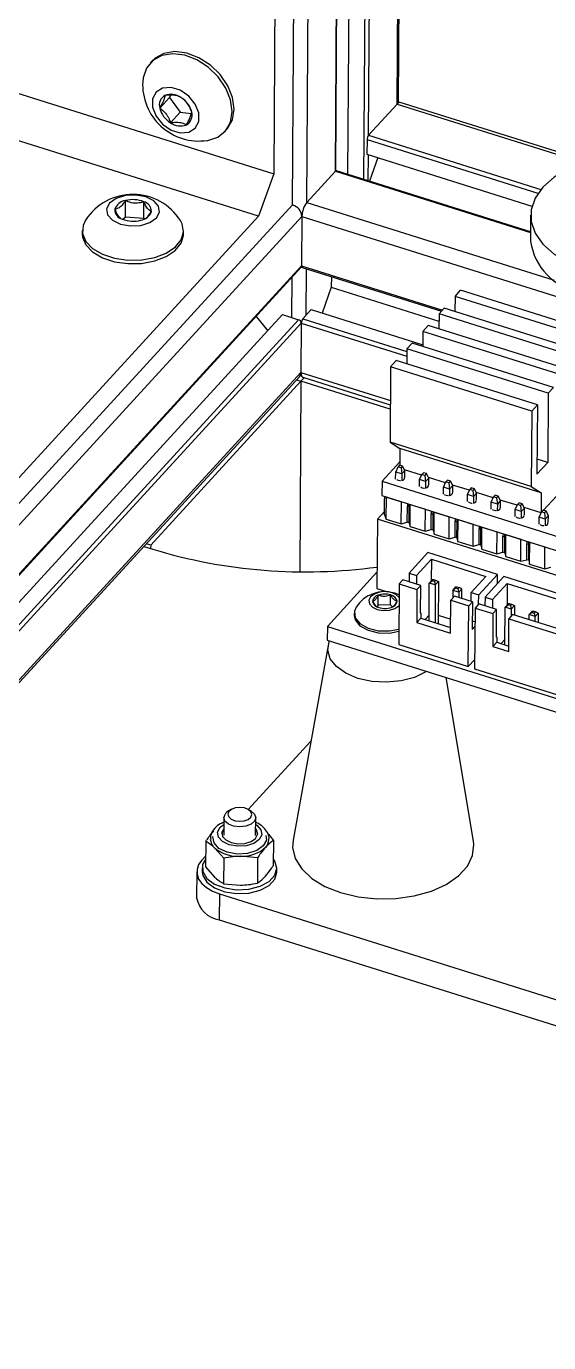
# Model space of a CAD drawing. Header units: millimetres. Extents: x -11 to 294, y 0 to 216.
# Drawn here: x 99.51 to 115.84, y 136.89 to 178.04 of the extents above; entities that cross this region are included whole.
import ezdxf

# ---------------------------------------------------------------- set-up
doc = ezdxf.new("R2010")
doc.units = ezdxf.units.MM

msp = doc.modelspace()

# ---------------------------------------------------------------- linework, layer by layer
at = {"color": 8, "linetype": 'Continuous', "lineweight": 25}
for p, q in [((111.102, 175.613), (111.198, 191.244)), ((109.176, 173.513), (109.281, 190.535)), ((110.066, 173.257), (110.174, 190.795)), ((110.21, 174.64), (110.309, 190.844)), ((107.833, 172.461), (107.942, 190.316)), ((108.284, 172.539), (108.393, 190.369)), ((111.102, 175.613), (116.947, 173.778)), ((110.162, 174.507), (115.506, 172.829)), ((110.21, 174.64), (115.596, 172.948)), ((110.201, 173.214), (110.206, 174.032)), ((109.176, 173.513), (115.273, 171.598)), ((51.68, 111.219), (107.833, 172.461)), ((108.284, 172.539), (116.008, 170.114)), ((108.262, 169.017), (108.271, 170.466)), ((107.812, 168.939), (107.819, 170.205)), ((54.377, 110.373), (108.018, 168.874)), ((108.153, 168.897), (111.409, 167.875))]:
    msp.add_line(p, q, dxfattribs=at)
at = {"color": 7, "linetype": 'Continuous', "lineweight": 25}
for p, q in [((111.141, 175.647), (111.237, 191.265)), ((109.188, 173.523), (109.292, 190.538)), ((109.566, 173.414), (109.672, 190.636)), ((107.833, 172.461), (107.939, 189.801)), ((107.343, 188.881), (107.248, 173.437)), ((103.443, 176.965), (103.378, 176.894)), ((97.272, 176.57), (107.248, 173.437)), ((103.981, 175.816), (103.679, 175.487)), ((104.012, 175.892), (103.981, 175.816)), ((103.981, 175.816), (104.317, 175.359)), ((106.773, 172.112), (96.547, 175.323)), ((104.317, 175.359), (104.016, 175.03)), ((104.317, 175.359), (104.669, 175.315)), ((111.102, 175.613), (110.21, 174.64)), ((117.073, 173.816), (111.201, 175.66)), ((105.712, 174.754), (105.777, 174.825)), ((110.162, 174.507), (110.16, 174.047)), ((110.16, 174.047), (115.316, 172.427)), ((110.497, 173.941), (110.234, 173.204)), ((107.248, 173.437), (106.773, 172.112)), ((109.176, 173.513), (108.284, 172.539)), ((115.273, 171.622), (109.206, 173.527)), ((89.403, 152.36), (107.833, 172.461)), ((102.605, 172.075), (102.608, 172.596)), ((103.179, 172.039), (103.183, 172.56)), ((106.773, 172.112), (90.347, 154.198)), ((102.605, 172.075), (102.525, 172.01)), ((103.179, 172.039), (102.605, 172.075)), ((103.194, 172.019), (103.179, 172.039)), ((108.126, 172.097), (108.116, 170.553)), ((108.126, 172.097), (108.116, 170.553)), ((115.276, 172.137), (115.271, 171.324)), ((101.258, 171.665), (101.258, 171.553)), ((104.424, 171.534), (104.425, 171.646)), ((53.275, 110.718), (108.102, 170.513)), ((108.133, 170.509), (112.491, 169.141)), ((109.047, 170.222), (109.045, 169.887)), ((109.045, 169.887), (108.757, 169.082)), ((109.045, 169.887), (112.411, 168.831)), ((112.913, 169.601), (112.91, 169.129)), ((112.913, 169.601), (113.089, 169.793)), ((117.327, 168.215), (112.913, 169.601)), ((117.503, 168.407), (113.089, 169.793)), ((108.419, 169.188), (108.153, 168.897)), ((108.419, 169.188), (111.908, 168.092)), ((112.412, 169.054), (112.576, 169.234)), ((116.99, 167.848), (112.576, 169.234)), ((53.877, 110.53), (107.517, 169.031)), ((106.694, 168.978), (107.056, 168.528)), ((107.517, 169.031), (108.018, 168.874)), ((108.105, 168.765), (108.096, 167.221)), ((108.105, 168.765), (108.096, 167.221)), ((112.412, 169.054), (112.409, 168.582)), ((116.826, 167.668), (112.412, 169.054)), ((111.911, 168.508), (111.908, 168.036)), ((111.911, 168.508), (112.075, 168.687)), ((116.325, 167.122), (111.911, 168.508)), ((116.489, 167.301), (112.075, 168.687)), ((111.41, 167.961), (111.407, 167.489)), ((111.41, 167.961), (111.574, 168.141)), ((115.824, 166.575), (111.41, 167.961)), ((115.988, 166.755), (111.574, 168.141)), ((110.897, 167.402), (111.073, 167.594)), ((115.487, 166.208), (111.073, 167.594)), ((55.672, 109.966), (108.047, 167.088)), ((110.897, 167.402), (110.883, 165.045)), ((115.311, 166.016), (110.897, 167.402)), ((108.094, 166.95), (103.397, 161.826)), ((108.094, 166.95), (108.058, 160.994)), ((110.889, 166.072), (108.094, 166.95)), ((108.153, 167.073), (110.89, 166.214)), ((115.824, 166.575), (115.988, 166.755)), ((115.824, 166.575), (115.81, 164.408)), ((115.311, 166.016), (115.296, 163.659)), ((115.311, 166.016), (115.487, 166.208)), ((115.487, 166.208), (115.474, 164.041)), ((115.296, 163.659), (110.883, 165.045)), ((110.883, 165.045), (111.192, 164.845)), ((111.192, 164.845), (111.189, 164.321)), ((115.606, 163.459), (111.192, 164.845)), ((111.19, 164.43), (110.631, 163.82)), ((111.058, 164.109), (111.131, 164.269)), ((111.181, 164.324), (111.131, 164.269)), ((111.225, 164.24), (111.131, 164.269)), ((111.275, 164.294), (111.181, 164.324)), ((111.275, 164.294), (111.225, 164.24)), ((111.225, 164.24), (111.246, 164.05)), ((111.346, 164.159), (111.275, 164.294)), ((115.81, 164.408), (115.474, 164.041)), ((115.81, 164.408), (115.477, 164.513)), ((110.631, 163.82), (110.628, 163.373)), ((110.631, 163.82), (116.611, 161.943)), ((111.056, 163.891), (111.058, 164.109)), ((111.246, 164.05), (111.058, 164.109)), ((111.246, 164.05), (111.245, 163.832)), ((111.346, 164.159), (111.246, 164.05)), ((111.866, 164.009), (111.338, 164.175)), ((111.345, 163.941), (111.346, 164.159)), ((111.804, 163.657), (111.805, 163.874)), ((111.805, 163.874), (111.878, 164.035)), ((111.993, 163.815), (111.805, 163.874)), ((111.928, 164.089), (111.878, 164.035)), ((111.972, 164.005), (111.878, 164.035)), ((112.022, 164.06), (111.928, 164.089)), ((112.022, 164.06), (111.972, 164.005)), ((111.972, 164.005), (111.993, 163.815)), ((111.993, 163.815), (111.992, 163.597)), ((112.094, 163.924), (111.993, 163.815)), ((112.094, 163.924), (112.022, 164.06)), ((112.614, 163.774), (112.086, 163.94)), ((112.092, 163.707), (112.094, 163.924)), ((112.553, 163.64), (112.626, 163.8)), ((112.676, 163.855), (112.626, 163.8)), ((112.72, 163.77), (112.626, 163.8)), ((112.77, 163.825), (112.676, 163.855)), ((112.77, 163.825), (112.72, 163.77)), ((112.841, 163.69), (112.77, 163.825)), ((110.628, 163.373), (116.608, 161.495)), ((112.551, 163.422), (112.553, 163.64)), ((112.741, 163.58), (112.553, 163.64)), ((112.72, 163.77), (112.741, 163.58)), ((112.741, 163.58), (112.74, 163.363)), ((112.841, 163.69), (112.741, 163.58)), ((113.361, 163.539), (112.833, 163.705)), ((112.84, 163.472), (112.841, 163.69)), ((113.299, 163.187), (113.3, 163.405)), ((113.3, 163.405), (113.373, 163.565)), ((113.488, 163.346), (113.3, 163.405)), ((113.423, 163.62), (113.373, 163.565)), ((113.467, 163.536), (113.373, 163.565)), ((113.517, 163.59), (113.423, 163.62)), ((113.517, 163.59), (113.467, 163.536)), ((113.467, 163.536), (113.488, 163.346)), ((113.589, 163.455), (113.488, 163.346)), ((113.589, 163.455), (113.517, 163.59)), ((114.109, 163.305), (113.58, 163.47)), ((113.587, 163.237), (113.589, 163.455)), ((114.171, 163.385), (114.12, 163.331)), ((114.265, 163.356), (114.171, 163.385)), ((115.296, 163.659), (115.606, 163.459)), ((115.606, 163.459), (115.602, 162.835)), ((110.703, 162.77), (110.706, 163.269)), ((110.706, 163.349), (110.706, 163.269)), ((110.763, 162.641), (110.767, 163.33)), ((110.767, 163.33), (111.238, 163.182)), ((111.233, 162.493), (111.238, 163.182)), ((111.421, 162.545), (111.424, 163.043)), ((111.424, 163.123), (111.424, 163.043)), ((111.424, 163.043), (111.482, 163.025)), ((111.479, 162.526), (111.482, 163.025)), ((111.482, 163.025), (111.483, 163.105)), ((111.51, 162.407), (111.514, 163.095)), ((111.514, 163.095), (111.985, 162.947)), ((113.488, 163.346), (113.487, 163.128)), ((114.046, 162.952), (114.047, 163.17)), ((114.047, 163.17), (114.12, 163.331)), ((114.236, 163.111), (114.047, 163.17)), ((114.215, 163.301), (114.12, 163.331)), ((114.265, 163.356), (114.215, 163.301)), ((114.215, 163.301), (114.236, 163.111)), ((114.236, 163.111), (114.234, 162.893)), ((114.336, 163.22), (114.236, 163.111)), ((114.336, 163.22), (114.265, 163.356)), ((114.856, 163.07), (114.328, 163.236)), ((114.335, 163.003), (114.336, 163.22)), ((114.795, 162.935), (114.868, 163.096)), ((114.918, 163.15), (114.868, 163.096)), ((114.962, 163.066), (114.868, 163.096)), ((115.012, 163.121), (114.918, 163.15)), ((115.012, 163.121), (114.962, 163.066)), ((114.962, 163.066), (114.983, 162.876)), ((115.083, 162.986), (114.983, 162.876)), ((115.083, 162.986), (115.012, 163.121)), ((115.602, 162.835), (115.075, 163.001)), ((115.082, 162.768), (115.083, 162.986)), ((115.674, 162.913), (116.094, 163.371)), ((110.484, 162.639), (110.47, 160.471)), ((110.484, 162.639), (110.703, 162.878)), ((116.539, 160.737), (110.484, 162.639)), ((110.703, 162.77), (110.763, 162.641)), ((110.763, 162.641), (111.233, 162.493)), ((111.981, 162.259), (111.985, 162.947)), ((112.168, 162.31), (112.171, 162.809)), ((112.172, 162.888), (112.171, 162.809)), ((112.171, 162.809), (112.23, 162.79)), ((112.227, 162.291), (112.23, 162.79)), ((112.23, 162.79), (112.23, 162.87)), ((112.257, 162.172), (112.262, 162.86)), ((112.262, 162.86), (112.732, 162.712)), ((112.728, 162.024), (112.732, 162.712)), ((112.915, 162.075), (112.918, 162.574)), ((112.919, 162.654), (112.918, 162.574)), ((112.918, 162.574), (112.977, 162.555)), ((112.974, 162.057), (112.977, 162.555)), ((112.977, 162.555), (112.978, 162.635)), ((113.005, 161.937), (113.009, 162.625)), ((113.009, 162.625), (113.48, 162.478)), ((114.793, 162.718), (114.795, 162.935)), ((114.983, 162.876), (114.795, 162.935)), ((114.983, 162.876), (114.982, 162.659)), ((115.541, 162.483), (115.542, 162.701)), ((115.542, 162.701), (115.615, 162.861)), ((115.731, 162.642), (115.542, 162.701)), ((115.602, 162.835), (115.605, 162.838)), ((115.665, 162.916), (115.615, 162.861)), ((115.709, 162.832), (115.615, 162.861)), ((115.76, 162.886), (115.665, 162.916)), ((115.76, 162.886), (115.709, 162.832)), ((115.709, 162.832), (115.731, 162.642)), ((115.731, 162.642), (115.729, 162.424)), ((115.831, 162.751), (115.731, 162.642)), ((115.831, 162.751), (115.76, 162.886)), ((115.829, 162.533), (115.831, 162.751)), ((111.233, 162.493), (111.421, 162.545)), ((111.479, 162.526), (111.421, 162.545)), ((111.479, 162.526), (111.51, 162.407)), ((111.51, 162.407), (111.981, 162.259)), ((111.981, 162.259), (112.168, 162.31)), ((112.227, 162.291), (112.168, 162.31)), ((112.227, 162.291), (112.257, 162.172)), ((112.257, 162.172), (112.728, 162.024)), ((113.476, 161.789), (113.48, 162.478)), ((113.663, 161.841), (113.666, 162.339)), ((113.666, 162.419), (113.666, 162.339)), ((113.666, 162.339), (113.725, 162.321)), ((113.722, 161.822), (113.725, 162.321)), ((113.725, 162.321), (113.725, 162.401)), ((113.752, 161.703), (113.756, 162.391)), ((113.756, 162.391), (114.227, 162.243)), ((114.223, 161.555), (114.227, 162.243)), ((114.414, 162.184), (114.413, 162.104)), ((114.472, 162.086), (114.473, 162.166)), ((114.5, 161.468), (114.504, 162.156)), ((114.504, 162.156), (114.975, 162.008)), ((103.184, 161.783), (103.465, 161.695)), ((103.397, 161.826), (103.262, 161.869)), ((103.397, 161.826), (103.396, 161.717)), ((112.728, 162.024), (112.915, 162.075)), ((112.974, 162.057), (112.915, 162.075)), ((112.974, 162.057), (113.005, 161.937)), ((113.005, 161.937), (113.476, 161.789)), ((113.476, 161.789), (113.663, 161.841)), ((113.722, 161.822), (113.663, 161.841)), ((113.722, 161.822), (113.752, 161.703)), ((114.41, 161.606), (114.413, 162.104)), ((114.413, 162.104), (114.472, 162.086)), ((114.469, 161.587), (114.472, 162.086)), ((114.97, 161.32), (114.975, 162.008)), ((115.158, 161.371), (115.161, 161.87)), ((115.161, 161.95), (115.161, 161.87)), ((115.161, 161.87), (115.22, 161.851)), ((115.216, 161.353), (115.22, 161.851)), ((115.22, 161.851), (115.22, 161.931)), ((115.247, 161.233), (115.251, 161.921)), ((115.251, 161.921), (115.722, 161.773)), ((115.718, 161.085), (115.722, 161.773)), ((112.064, 161.594), (111.476, 160.954)), ((111.712, 160.88), (112.174, 161.384)), ((114.241, 160.91), (112.064, 161.594)), ((112.174, 161.384), (112.17, 160.708)), ((112.174, 161.384), (113.88, 160.848)), ((113.752, 161.703), (114.223, 161.555)), ((114.223, 161.555), (114.41, 161.606)), ((114.469, 161.587), (114.41, 161.606)), ((114.469, 161.587), (114.5, 161.468)), ((114.5, 161.468), (114.97, 161.32)), ((114.97, 161.32), (115.158, 161.371)), ((115.216, 161.353), (115.158, 161.371)), ((115.216, 161.353), (115.247, 161.233)), ((110.473, 160.977), (108.921, 159.285)), ((111.476, 160.954), (111.475, 160.679)), ((111.476, 160.954), (111.712, 160.88)), ((113.654, 160.27), (114.241, 160.91)), ((114.239, 160.624), (114.241, 160.91)), ((115.247, 161.233), (115.718, 161.085)), ((115.718, 161.085), (115.905, 161.136)), ((111.163, 160.612), (111.152, 158.716)), ((111.281, 160.74), (111.163, 160.612)), ((111.163, 160.612), (111.722, 160.437)), ((111.84, 160.565), (111.281, 160.74)), ((111.712, 160.88), (111.71, 160.605)), ((111.722, 160.437), (111.84, 160.565)), ((111.834, 159.698), (111.84, 160.565)), ((112.1, 159.462), (112.107, 160.64)), ((112.107, 160.64), (112.207, 160.749)), ((112.107, 160.64), (112.198, 160.71)), ((112.295, 160.581), (112.107, 160.64)), ((112.198, 160.71), (112.235, 160.751)), ((112.268, 160.688), (112.198, 160.71)), ((112.207, 160.749), (112.235, 160.751)), ((112.235, 160.751), (112.306, 160.729)), ((112.306, 160.729), (112.268, 160.688)), ((112.268, 160.688), (112.295, 160.581)), ((112.295, 160.581), (112.288, 159.403)), ((112.396, 160.69), (112.295, 160.581)), ((112.306, 160.729), (112.396, 160.69)), ((112.396, 160.69), (112.388, 159.372)), ((112.843, 160.409), (112.943, 160.518)), ((112.933, 160.479), (112.971, 160.52)), ((112.943, 160.518), (112.971, 160.52)), ((112.971, 160.52), (113.041, 160.498)), ((113.041, 160.498), (113.004, 160.457)), ((113.131, 160.459), (113.041, 160.498)), ((113.88, 160.848), (113.418, 160.344)), ((114.438, 160.841), (113.851, 160.2)), ((114.087, 160.126), (114.548, 160.63)), ((118.087, 159.695), (114.438, 160.841)), ((114.548, 160.63), (114.544, 159.955)), ((114.548, 160.63), (117.726, 159.632)), ((110.47, 160.471), (110.803, 160.367)), ((110.511, 159.949), (110.513, 160.262)), ((110.895, 159.955), (110.897, 160.268)), ((111.722, 160.437), (111.716, 159.407)), ((112.775, 159.074), (112.782, 160.104)), ((112.899, 160.232), (112.782, 160.104)), ((112.782, 160.104), (113.341, 159.928)), ((112.843, 160.409), (112.841, 160.169)), ((112.933, 160.479), (112.843, 160.409)), ((113.031, 160.35), (112.843, 160.409)), ((113.458, 160.056), (112.899, 160.232)), ((113.004, 160.457), (112.933, 160.479)), ((113.004, 160.457), (113.031, 160.35)), ((113.031, 160.35), (113.03, 160.191)), ((113.131, 160.459), (113.031, 160.35)), ((113.129, 160.16), (113.131, 160.459)), ((113.417, 160.069), (113.418, 160.344)), ((113.418, 160.344), (113.654, 160.27)), ((113.652, 159.983), (113.654, 160.27)), ((113.851, 160.2), (113.849, 159.926)), ((113.851, 160.2), (114.087, 160.126)), ((114.087, 160.126), (114.085, 159.852)), ((109.764, 159.696), (109.764, 159.629)), ((110.511, 159.949), (110.467, 159.901)), ((110.895, 159.955), (110.511, 159.949)), ((110.959, 159.895), (110.895, 159.955)), ((111.834, 159.709), (111.842, 159.706)), ((111.834, 159.698), (111.842, 159.706)), ((111.842, 159.706), (111.841, 159.544)), ((113.329, 158.032), (113.341, 159.928)), ((113.341, 159.928), (113.458, 160.056)), ((113.458, 160.056), (113.453, 159.189)), ((113.538, 159.859), (113.526, 157.962)), ((113.655, 159.987), (113.538, 159.859)), ((113.538, 159.859), (114.097, 159.683)), ((114.214, 159.811), (113.655, 159.987)), ((114.097, 159.683), (114.091, 158.654)), ((114.097, 159.683), (114.214, 159.811)), ((114.209, 158.944), (114.214, 159.811)), ((114.475, 158.709), (114.482, 159.887)), ((114.482, 159.887), (114.582, 159.996)), ((114.482, 159.887), (114.572, 159.957)), ((114.67, 159.828), (114.482, 159.887)), ((114.572, 159.957), (114.61, 159.998)), ((114.643, 159.934), (114.572, 159.957)), ((114.582, 159.996), (114.61, 159.998)), ((114.61, 159.998), (114.681, 159.975)), ((114.681, 159.975), (114.643, 159.934)), ((114.643, 159.934), (114.67, 159.828)), ((114.67, 159.828), (114.669, 159.604)), ((114.77, 159.937), (114.67, 159.828)), ((114.681, 159.975), (114.77, 159.937)), ((114.77, 159.937), (114.769, 159.637)), ((115.229, 159.652), (115.329, 159.761)), ((115.32, 159.722), (115.229, 159.652)), ((115.357, 159.763), (115.32, 159.722)), ((115.32, 159.722), (115.39, 159.7)), ((115.329, 159.761), (115.357, 159.763)), ((115.428, 159.741), (115.357, 159.763)), ((115.39, 159.7), (115.428, 159.741)), ((115.39, 159.7), (115.418, 159.593)), ((115.518, 159.702), (115.418, 159.593)), ((115.518, 159.702), (115.428, 159.741)), ((115.518, 159.702), (115.516, 159.403)), ((108.921, 159.285), (108.919, 158.851)), ((108.921, 159.285), (141.193, 149.151)), ((111.716, 159.407), (111.841, 159.544)), ((111.716, 159.407), (112.775, 159.074)), ((111.841, 159.544), (112.776, 159.25)), ((111.977, 159.501), (112.101, 159.636)), ((112.389, 159.633), (112.778, 159.511)), ((113.534, 159.278), (113.453, 159.189)), ((113.454, 159.464), (113.535, 159.438)), ((114.591, 158.497), (114.597, 159.526)), ((114.715, 159.654), (114.597, 159.526)), ((114.597, 159.526), (116.127, 159.046)), ((116.245, 159.174), (114.715, 159.654)), ((115.228, 159.493), (115.229, 159.652)), ((115.418, 159.593), (115.229, 159.652)), ((115.417, 159.434), (115.418, 159.593)), ((108.919, 158.851), (141.19, 148.717)), ((114.209, 158.955), (114.217, 158.953)), ((114.209, 158.944), (114.217, 158.953)), ((114.217, 158.953), (114.216, 158.79)), ((114.352, 158.747), (114.476, 158.882)), ((108.943, 158.685), (107.847, 152.6)), ((111.152, 158.716), (113.329, 158.032)), ((114.091, 158.654), (114.216, 158.79)), ((114.091, 158.654), (114.591, 158.497)), ((114.216, 158.79), (114.592, 158.672)), ((113.329, 158.032), (113.528, 158.249)), ((113.494, 152.566), (112.637, 157.684)), ((113.526, 157.962), (117.175, 156.816)), ((108.405, 155.696), (106.449, 153.562)), ((105.922, 153.567), (105.835, 153.518)), ((106.532, 153.514), (106.446, 153.564)), ((105.682, 153.311), (105.679, 152.754)), ((106.679, 152.748), (106.682, 153.305)), ((105.12, 152.562), (105.115, 151.766)), ((105.681, 152.037), (105.401, 152.353)), ((107.236, 152.596), (107.231, 151.8)), ((105.117, 152.111), (104.995, 151.977)), ((105.681, 152.037), (105.676, 151.241)), ((106.739, 152.054), (106.21, 152.099)), ((106.739, 152.054), (106.734, 151.258)), ((104.839, 151.616), (104.834, 150.803)), ((105.006, 151.737), (105.005, 151.615)), ((105.115, 151.766), (105.395, 151.45)), ((107.339, 151.6), (107.339, 151.722)), ((105.676, 151.241), (106.204, 151.196)), ((105.546, 150.924), (105.541, 150.112)), ((105.546, 150.924), (141.054, 139.774)), ((105.541, 150.112), (143.697, 138.13))]:
    msp.add_line(p, q, dxfattribs=at)
at = {"color": 7, "linetype": 'Continuous', "lineweight": 25, "flags": 128}
for points in [[(105.163, 174.477), (105.179, 174.479), (105.492, 174.583), (105.734, 174.779), (105.888, 175.052), (105.943, 175.383), (105.894, 175.747), (105.745, 176.116), (105.507, 176.463), (105.197, 176.763), (104.84, 176.994), (104.46, 177.138), (104.087, 177.184), (103.747, 177.129), (103.467, 176.978), (103.267, 176.741), (103.162, 176.436), (103.149, 176.324)], [(105.777, 174.825), (105.799, 174.85), (105.953, 175.123), (106.007, 175.454), (105.958, 175.817), (105.809, 176.186), (105.571, 176.534), (105.262, 176.834), (104.904, 177.064), (104.525, 177.208), (104.151, 177.254), (103.812, 177.2), (103.532, 177.049), (103.443, 176.965)], [(104.036, 174.803), (104.323, 174.715), (104.588, 174.735), (104.791, 174.86), (104.901, 175.071), (104.9, 175.336), (104.79, 175.614), (104.587, 175.864), (104.322, 176.047), (104.035, 176.135), (103.77, 176.115), (103.567, 175.991), (103.457, 175.78), (103.458, 175.515), (103.568, 175.236), (103.771, 174.986), (104.036, 174.803)], [(120.053, 173.782), (119.464, 173.926), (118.839, 174), (118.201, 174.002), (117.577, 173.931), (116.989, 173.791), (116.46, 173.586), (116.01, 173.325), (115.657, 173.018), (115.414, 172.676), (115.291, 172.312), (115.292, 171.941), (115.418, 171.577), (115.663, 171.233), (116.018, 170.923), (116.469, 170.66), (116.999, 170.452)], [(102.451, 171.863), (102.762, 171.806), (103.086, 171.823), (103.373, 171.911), (103.58, 172.056), (103.675, 172.237), (103.643, 172.426), (103.491, 172.593), (103.24, 172.715), (102.929, 172.771), (102.605, 172.754), (102.318, 172.667), (102.111, 172.521), (102.016, 172.34), (102.048, 172.152), (102.2, 171.984), (102.451, 171.863)], [(101.36, 171.987), (101.281, 171.816), (101.267, 171.565), (101.37, 171.321), (101.582, 171.101), (101.888, 170.923), (102.264, 170.799), (102.684, 170.738)], [(102.684, 170.738), (103.115, 170.746), (103.525, 170.821), (103.885, 170.958), (104.168, 171.146), (104.352, 171.372), (104.424, 171.62), (104.379, 171.87), (104.327, 171.969)], [(101.258, 171.553), (101.266, 171.453), (101.369, 171.209), (101.582, 170.99), (101.887, 170.811), (102.264, 170.687), (102.683, 170.627)], [(102.683, 170.627), (103.114, 170.634), (103.525, 170.709), (103.885, 170.846), (104.167, 171.034), (104.351, 171.261), (104.423, 171.508), (104.424, 171.534)], [(108.116, 170.553), (108.117, 170.538), (108.12, 170.526), (108.124, 170.517), (108.13, 170.511), (108.133, 170.509)], [(108.096, 167.221), (108.099, 167.171), (108.107, 167.13), (108.121, 167.099), (108.141, 167.079), (108.153, 167.073)], [(107.959, 166.992), (108.094, 166.95), (108.195, 167.06)], [(111.092, 163.88), (111.102, 163.872), (111.142, 163.853)], [(111.142, 163.853), (111.191, 163.844), (111.209, 163.843)], [(111.262, 163.851), (111.287, 163.86), (111.32, 163.883), (111.334, 163.912), (111.334, 163.929)], [(111.84, 163.645), (111.85, 163.637), (111.89, 163.618)], [(111.89, 163.618), (111.939, 163.609), (111.956, 163.609)], [(112.009, 163.616), (112.035, 163.626), (112.067, 163.649), (112.082, 163.677), (112.081, 163.695)], [(112.587, 163.411), (112.597, 163.402), (112.637, 163.383)], [(112.637, 163.383), (112.686, 163.374), (112.704, 163.374)], [(112.757, 163.382), (112.782, 163.391), (112.814, 163.414), (112.829, 163.443), (112.829, 163.46)], [(113.334, 163.176), (113.345, 163.167), (113.384, 163.148)], [(113.384, 163.148), (113.433, 163.14), (113.451, 163.139)], [(113.504, 163.147), (113.529, 163.156), (113.562, 163.179), (113.577, 163.208), (113.576, 163.225)], [(114.252, 162.912), (114.277, 162.922), (114.309, 162.945), (114.324, 162.973), (114.324, 162.991)], [(114.082, 162.941), (114.092, 162.933), (114.132, 162.914)], [(114.132, 162.914), (114.181, 162.905), (114.199, 162.905)], [(114.829, 162.707), (114.84, 162.698), (114.879, 162.679)], [(114.879, 162.679), (114.928, 162.67), (114.946, 162.67)], [(114.999, 162.678), (115.024, 162.687), (115.057, 162.71), (115.072, 162.738), (115.071, 162.756)], [(115.577, 162.472), (115.587, 162.463), (115.627, 162.444)], [(115.627, 162.444), (115.676, 162.436), (115.693, 162.435)], [(115.748, 162.443), (115.772, 162.452), (115.804, 162.475), (115.819, 162.504), (115.818, 162.521)], [(111.161, 160.271), (111.116, 160.291), (111.029, 160.322), (110.862, 160.36), (110.69, 160.371), (110.52, 160.353), (110.354, 160.308), (110.198, 160.238), (110.056, 160.142), (109.93, 160.025), (109.826, 159.89)], [(110.275, 160.209), (110.219, 160.101), (110.238, 159.988), (110.331, 159.887), (110.482, 159.814), (110.668, 159.781), (110.863, 159.792), (111.034, 159.845), (111.158, 159.932), (111.159, 159.933)], [(109.826, 159.89), (109.771, 159.76), (109.794, 159.557), (109.941, 159.372), (110.192, 159.23), (110.514, 159.15), (110.863, 159.144), (111.155, 159.199)], [(109.764, 159.629), (109.793, 159.49), (109.941, 159.305), (110.192, 159.163), (110.514, 159.083), (110.863, 159.076), (111.154, 159.131)], [(112.028, 157.875), (112.004, 157.86), (111.647, 157.69), (111.225, 157.579), (110.769, 157.537), (110.308, 157.565), (109.874, 157.661), (109.497, 157.819), (109.203, 158.029), (109.011, 158.275), (108.935, 158.541), (108.979, 158.81), (108.987, 158.83)], [(106.532, 153.514), (106.538, 153.511), (106.645, 153.416), (106.682, 153.304), (106.644, 153.193), (106.534, 153.099), (106.372, 153.037), (106.18, 153.016), (105.989, 153.04), (105.827, 153.104), (105.72, 153.199), (105.682, 153.311)], [(105.837, 153.495), (105.808, 153.412), (105.836, 153.328), (105.917, 153.257), (106.038, 153.208), (106.181, 153.191), (106.325, 153.206), (106.447, 153.253), (106.529, 153.323), (106.558, 153.407), (106.53, 153.491), (106.449, 153.562), (106.328, 153.61), (106.185, 153.628), (106.041, 153.612), (105.919, 153.565), (105.837, 153.495)], [(107.001, 152.744), (107.013, 152.603), (106.918, 152.421), (106.711, 152.274), (106.423, 152.185), (106.098, 152.168), (105.785, 152.224), (105.531, 152.345), (105.377, 152.514), (105.344, 152.704), (105.348, 152.722)], [(105.622, 152.796), (105.623, 152.805), (105.68, 152.92)], [(105.68, 152.961), (105.623, 152.847), (105.645, 152.72), (105.748, 152.608), (105.917, 152.527)], [(105.917, 152.527), (106.126, 152.489), (106.343, 152.501), (106.535, 152.561), (106.673, 152.658), (106.736, 152.78), (106.714, 152.906), (106.68, 152.955)], [(106.68, 152.914), (106.714, 152.865), (106.737, 152.789)], [(107.847, 152.6), (107.834, 152.371), (107.916, 152.028), (108.119, 151.703), (108.433, 151.408), (108.845, 151.158), (109.337, 150.963), (109.887, 150.831), (110.471, 150.768), (111.064, 150.778), (111.639, 150.859), (112.173, 151.008), (112.64, 151.219), (113.022, 151.482), (113.3, 151.786), (113.464, 152.118), (113.506, 152.462), (113.494, 152.566)], [(104.995, 151.977), (104.895, 151.837), (104.845, 151.688), (104.845, 151.535), (104.897, 151.386), (104.997, 151.245), (105.143, 151.118), (105.328, 151.01), (105.546, 150.924)], [(105.117, 152.023), (105.021, 151.841), (105.023, 151.618), (105.151, 151.406), (105.389, 151.229), (105.712, 151.107), (106.085, 151.052), (106.467, 151.071), (106.818, 151.161), (107.098, 151.312), (107.279, 151.509), (107.339, 151.729), (107.274, 151.95), (107.232, 152.01)], [(105.005, 151.615), (105.023, 151.496), (105.15, 151.284), (105.388, 151.107), (105.711, 150.985), (106.084, 150.93), (106.466, 150.949), (106.817, 151.039), (107.098, 151.19), (107.278, 151.387), (107.339, 151.6)]]:
    msp.add_lwpolyline(points, dxfattribs=at)
at = {"color": 8, "linetype": 'Continuous', "lineweight": 25, "flags": 128}
for points in [[(52.166, 111.067), (108.126, 172.097), (116.556, 169.45)], [(53.258, 110.724), (108.116, 170.553), (112.519, 169.171)], [(54.523, 110.327), (108.105, 168.765), (111.408, 167.728)], [(55.615, 109.984), (108.096, 167.221), (110.891, 166.343)], [(106.681, 153.091), (106.715, 153.068), (106.844, 152.929), (106.871, 152.771), (106.792, 152.621), (106.621, 152.499), (106.382, 152.425), (106.113, 152.411), (105.853, 152.457), (105.643, 152.558), (105.515, 152.698), (105.488, 152.855), (105.566, 153.006), (105.681, 153.097)]]:
    msp.add_lwpolyline(points, dxfattribs=at)
at = {"color": 7, "linetype": 'Continuous', "lineweight": 25}
for centre, radius, start, end in [((104.908, 176.221), 1.762, 176.6432, 278.3204), ((104.009, 175.582), 0.343, 118.9942, 196.0876), ((104.035, 175.393), 0.526, 54.3156, 111.5231), ((103.964, 175.189), 0.736, 13.6771, 59.0458), ((104.394, 175.661), 0.736, 193.6796, 239.0437), ((104.349, 175.268), 0.343, 298.9948, 16.0869), ((111.188, 175.56), 0.101, 82.9191, 148.3049), ((104.323, 175.457), 0.526, 234.3155, 291.5232), ((110.384, 174.502), 0.222, 141.802, 178.7783), ((109.202, 173.497), 0.0302, 82.9028, 148.2988), ((102.838, 171.027), 1.762, 32.3349, 146.9636), ((102.661, 172.185), 0.414, 97.3493, 160.3789), ((102.84, 171.694), 0.932, 68.4333, 104.4223), ((103.107, 172.257), 0.313, 359.2997, 76.0249), ((107.713, 172.064), 0.414, 4.5728, 73.117), ((108.865, 172.082), 0.74, 141.7974, 178.7818), ((102.584, 172.321), 0.313, 179.2983, 256.0263), ((102.851, 172.884), 0.932, 248.4347, 284.419), ((103.03, 172.392), 0.414, 277.3523, 340.3779), ((117.223, 171.637), 1.977, 189.1251, 257.4127), ((108.058, 170.552), 0.0584, 318.6026, 1.2335), ((107.981, 168.755), 0.124, 4.5731, 73.1139), ((108.327, 168.76), 0.222, 141.802, 178.7783), ((107.901, 167.216), 0.195, 318.6233, 1.2195), ((108.243, 177.544), 16.554, 253.2249, 277.7469), ((110.714, 159.712), 0.664, 47.7193, 131.4296), ((110.557, 160.04), 0.226, 101.267, 173.698), ((110.715, 159.669), 0.626, 73.0234, 108.8201), ((110.855, 160.018), 0.253, 13.3787, 80.3498), ((110.578, 160.123), 0.253, 193.3836, 260.3449), ((110.718, 160.472), 0.626, 253.0267, 288.8198), ((110.876, 160.102), 0.226, 281.2616, 353.7013), ((105.96, 153.267), 0.281, 116.3908, 170.9691), ((105.646, 152.649), 0.385, 181.9121, 230.3604), ((106.138, 153.285), 1.188, 231.6516, 273.481), ((106.253, 153.199), 1.101, 267.7467, 311.8177), ((106.722, 152.641), 0.373, 315.2754, 355.8529), ((105.663, 150.944), 0.842, 189.6679, 261.6176)]:
    msp.add_arc(centre, radius, start, end, dxfattribs=at)
for points, knots in [([(103.843, 175.882), (103.832, 175.837), (103.811, 175.742), (103.747, 175.613), (103.701, 175.528), (103.679, 175.487)], [0, 0, 0, 0, 0.3223898, 0.6753427, 1, 1, 1, 1]), ([(104.342, 175.82), (104.32, 175.832), (104.253, 175.867), (104.114, 175.9), (103.967, 175.897), (103.873, 175.886), (103.843, 175.882)], [0, 0, 0, 0, 0.144279, 0.447091, 0.819409, 1, 1, 1, 1]), ([(104.679, 175.363), (104.647, 175.446), (104.593, 175.585), (104.465, 175.733), (104.379, 175.794), (104.342, 175.82)], [0, 0, 0, 0, 0.455325, 0.767969, 1, 1, 1, 1]), ([(103.679, 175.487), (103.744, 175.438), (103.86, 175.35), (103.961, 175.182), (103.999, 175.077), (104.016, 175.03)], [0, 0, 0, 0, 0.420914, 0.743202, 1, 1, 1, 1]), ([(104.516, 174.968), (104.553, 175.038), (104.61, 175.144), (104.664, 175.277), (104.675, 175.341), (104.679, 175.363)], [0, 0, 0, 0, 0.552289, 0.842157, 1, 1, 1, 1]), ([(104.016, 175.03), (104.046, 175.034), (104.14, 175.045), (104.287, 175.048), (104.426, 175.015), (104.494, 174.98), (104.516, 174.968)], [0, 0, 0, 0, 0.180591, 0.552911, 0.855724, 1, 1, 1, 1]), ([(102.608, 172.596), (102.563, 172.532), (102.493, 172.433), (102.369, 172.343), (102.298, 172.33), (102.271, 172.325)], [0, 0, 0, 0, 0.522894, 0.813599, 1, 1, 1, 1]), ([(103.183, 172.56), (103.15, 172.55), (103.055, 172.52), (102.887, 172.505), (102.726, 172.544), (102.636, 172.584), (102.608, 172.596)], [0, 0, 0, 0, 0.1753207, 0.5006064, 0.8435578, 1, 1, 1, 1]), ([(103.42, 172.253), (103.383, 172.274), (103.304, 172.32), (103.239, 172.439), (103.201, 172.521), (103.183, 172.56)], [0, 0, 0, 0, 0.31934, 0.668912, 1, 1, 1, 1]), ([(102.271, 172.325), (102.3, 172.255), (102.344, 172.151), (102.424, 172.072), (102.451, 172.046)], [0, 0, 0, 0, 0.66336, 1, 1, 1, 1]), ([(103.199, 172.026), (103.209, 172.03), (103.268, 172.05), (103.338, 172.14), (103.393, 172.216), (103.42, 172.253)], [0, 0, 0, 0, 0.104218, 0.573935, 1, 1, 1, 1]), ([(110.513, 160.262), (110.504, 160.245), (110.478, 160.196), (110.434, 160.128), (110.378, 160.078), (110.342, 160.068), (110.332, 160.064)], [0, 0, 0, 0, 0.2058606, 0.6023547, 0.8800664, 1, 1, 1, 1]), ([(110.897, 160.268), (110.842, 160.248), (110.747, 160.215), (110.613, 160.227), (110.543, 160.251), (110.513, 160.262)], [0, 0, 0, 0, 0.440695, 0.755694, 1, 1, 1, 1]), ([(111.101, 160.077), (111.07, 160.088), (111.007, 160.111), (110.946, 160.189), (110.913, 160.242), (110.897, 160.268)], [0, 0, 0, 0, 0.344321, 0.685988, 1, 1, 1, 1]), ([(110.332, 160.064), (110.358, 160.019), (110.395, 159.953), (110.457, 159.911), (110.476, 159.897)], [0, 0, 0, 0, 0.68604, 1, 1, 1, 1]), ([(110.96, 159.897), (110.978, 159.91), (111.026, 159.943), (111.066, 160.012), (111.092, 160.06), (111.101, 160.077)], [0, 0, 0, 0, 0.284659, 0.755513, 1, 1, 1, 1]), ([(105.682, 153.154), (105.632, 153.135), (105.507, 153.087), (105.359, 152.941), (105.263, 152.772), (105.271, 152.668), (105.273, 152.635)], [0, 0, 0, 0, 0.223025, 0.562229, 0.863192, 1, 1, 1, 1]), ([(107.091, 152.608), (107.092, 152.614), (107.112, 152.691), (107.054, 152.846), (106.919, 153.023), (106.786, 153.116), (106.707, 153.147), (106.703, 153.148)], [0, 0, 0, 0, 0.024772, 0.334944, 0.638154, 0.98376, 1, 1, 1, 1]), ([(105.12, 152.562), (105.153, 152.609), (105.229, 152.722), (105.318, 152.826), (105.369, 152.887)], [0, 0, 0, 0, 0.4213513, 1, 1, 1, 1]), ([(107.051, 152.814), (107.063, 152.802), (107.13, 152.734), (107.188, 152.658), (107.236, 152.596)], [0, 0, 0, 0, 0.174654, 1, 1, 1, 1]), ([(105.401, 152.353), (105.358, 152.391), (105.271, 152.469), (105.171, 152.53), (105.12, 152.562)], [0, 0, 0, 0, 0.486751, 1, 1, 1, 1]), ([(106.988, 152.378), (106.936, 152.318), (106.848, 152.214), (106.771, 152.101), (106.739, 152.054)], [0, 0, 0, 0, 0.578637, 1, 1, 1, 1]), ([(107.236, 152.596), (107.215, 152.581), (107.125, 152.517), (107.047, 152.439), (106.988, 152.378)], [0, 0, 0, 0, 0.233981, 1, 1, 1, 1]), ([(106.21, 152.099), (106.128, 152.095), (105.95, 152.087), (105.775, 152.054), (105.681, 152.037)], [0, 0, 0, 0, 0.462385, 1, 1, 1, 1]), ([(105.395, 151.45), (105.438, 151.412), (105.525, 151.334), (105.625, 151.272), (105.676, 151.241)], [0, 0, 0, 0, 0.486751, 1, 1, 1, 1]), ([(106.734, 151.258), (106.767, 151.282), (106.857, 151.347), (106.934, 151.426), (106.982, 151.475)], [0, 0, 0, 0, 0.374282, 1, 1, 1, 1]), ([(106.982, 151.475), (107.046, 151.552), (107.134, 151.657), (107.21, 151.77), (107.231, 151.8)], [0, 0, 0, 0, 0.730106, 1, 1, 1, 1]), ([(106.204, 151.196), (106.287, 151.199), (106.465, 151.207), (106.64, 151.24), (106.734, 151.258)], [0, 0, 0, 0, 0.462384, 1, 1, 1, 1])]:
    msp.add_open_spline(points, degree=3, knots=knots, dxfattribs=at)

doc.saveas('drawing.dxf')
